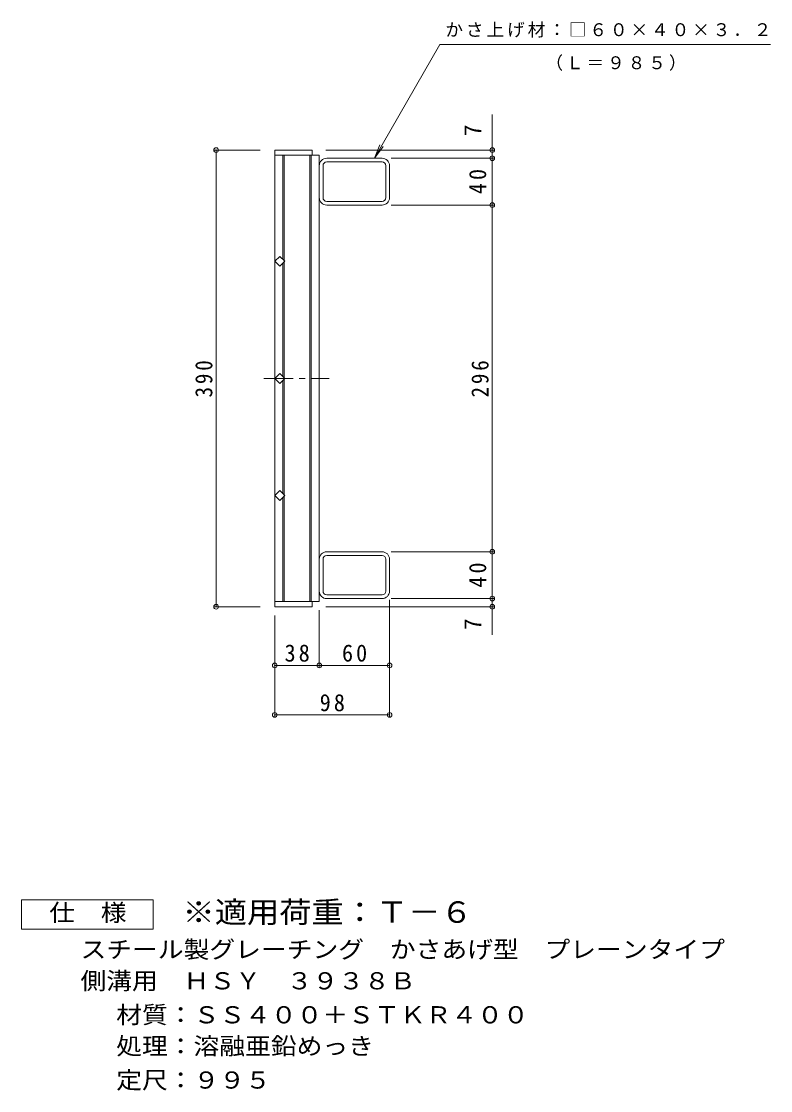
# Model space of a CAD drawing. Units: millimetres, scale not verified. Extents: x -787 to 882, y -678 to 444.
# Drawn here: x 243 to 882, y -521 to 392 of the extents above; entities that cross this region are included whole.
import ezdxf
from ezdxf.enums import TextEntityAlignment as Align

# ---------------------------------------------------------------- set-up
doc = ezdxf.new("R2010")
doc.units = ezdxf.units.MM
doc.header["$LTSCALE"] = 5
doc.header["$PDMODE"] = 32
doc.header["$PDSIZE"] = 4
doc.linetypes.add('CHAIN1', pattern=[8, 5, -1, 1, -1])
for name, color, linetype, lineweight in [('A-1_ピット', 2, 'Continuous', 9), ('A-2_蓋', 3, 'Continuous', 9), ('A-4_寸法', 7, 'Continuous', 9), ('F-4_F-4ﾚｲﾔ', 2, 'Continuous', 9)]:
    doc.layers.add(name, color=color, linetype=linetype, lineweight=lineweight)
doc.layers.add('F-5_F-5ﾚｲﾔ', color=3, linetype='Continuous')
doc.styles.add('ＭＳ ゴシック', font='')
doc.styles.get('ＭＳ ゴシック').set_extended_font_data('MS Gothic')

msp = doc.modelspace()

# ---------------------------------------------------------------- linework, layer by layer
at = {"layer": 'A-1_ピット'}
for p, q in [((550.289, 275.075), (503.089, 275.075)), ((496.689, 241.475), (496.689, 268.675)), ((499.889, 241.475), (499.889, 268.675)), ((550.289, 271.875), (503.089, 271.875)), ((553.489, 241.475), (553.489, 268.675)), ((556.689, 241.475), (556.689, 268.675)), ((503.089, 238.275), (550.289, 238.275)), ((550.289, 235.075), (503.089, 235.075)), ((550.289, -60.925), (503.089, -60.925)), ((496.689, -67.325), (496.689, -94.525)), ((499.889, -67.325), (499.889, -94.525)), ((503.089, -64.125), (550.289, -64.125)), ((553.489, -67.325), (553.489, -94.525)), ((556.689, -67.325), (556.689, -94.525)), ((550.289, -97.725), (503.089, -97.725)), ((550.289, -100.925), (503.089, -100.925))]:
    msp.add_line(p, q, dxfattribs=at)
for centre, radius, start, end in [((503.089, 268.675), 6.4, 90, 180), ((550.289, 268.675), 6.4, 0, 90), ((503.089, 268.675), 3.2, 90, 180), ((550.289, 268.675), 3.2, 0, 90), ((503.089, 241.475), 6.4, 180, 270), ((503.089, 241.475), 3.2, 180, 270), ((550.289, 241.475), 6.4, 270, 0), ((550.289, 241.475), 3.2, 270, 0), ((503.089, -67.325), 6.4, 90, 180), ((550.289, -67.325), 6.4, 0, 90), ((503.089, -67.325), 3.2, 90, 180), ((550.289, -67.325), 3.2, 0, 90), ((503.089, -94.525), 6.4, 180, 270), ((503.089, -94.525), 3.2, 180, 270), ((550.289, -94.525), 3.2, 270, 0), ((550.289, -94.525), 6.4, 270, 0)]:
    msp.add_arc(centre, radius, start, end, dxfattribs=at)
at = {"layer": 'A-2_蓋'}
for p, q in [((458.689, 282.075), (458.689, -107.925)), ((458.689, 277.575), (496.689, 277.575)), ((465.689, 277.575), (465.689, 188.561)), ((466.689, 277.575), (466.689, 87.561)), ((488.689, 277.575), (488.689, -103.425)), ((489.689, 277.575), (489.689, -103.425)), ((496.689, 277.575), (496.689, -103.425)), ((465.689, 185.59), (465.689, 88.561)), ((465.689, -11.439), (465.689, 85.59)), ((466.689, -103.425), (466.689, 86.59)), ((465.689, -103.425), (465.689, -14.41)), ((458.689, -103.425), (496.689, -103.425))]:
    msp.add_line(p, q, dxfattribs=at)
at = {"layer": 'A-2_蓋', "linetype": 'CHAIN1'}
msp.add_line((449.527, 87.075), (505.269, 87.075), dxfattribs=at)
at = {"layer": 'A-2_蓋'}
for points in [[(458.689, 282.075), (490.689, 282.075), (490.689, 277.575)], [(458.689, 87.076), (462.932, 91.318), (467.174, 87.076)], [(458.689, 87.076), (462.932, 82.833), (467.174, 87.076)], [(458.689, -107.925), (490.689, -107.925), (490.689, -103.425)]]:
    msp.add_lwpolyline(points, dxfattribs=at)
for points in [[(467.174, 187.076), (462.932, 182.833), (458.689, 187.076), (462.932, 191.318)], [(467.174, -12.924), (462.932, -8.682), (458.689, -12.924), (462.932, -17.167)]]:
    msp.add_lwpolyline(points, close=True, dxfattribs=at)
at = {"layer": 'A-4_寸法'}
for p, q in [((543.689, 275.075), (599.692, 372.075)), ((881.807, 372.075), (599.692, 372.075)), ((644.351, -131.921), (644.351, 312.541)), ((543.689, 275.075), (548.472, 286.624)), ((543.689, 275.075), (551.298, 284.992)), ((446.189, 282.075), (407.189, 282.075)), ((408.689, -107.925), (408.689, 282.075)), ((502.189, 282.075), (645.851, 282.075)), ((558.123, 275.075), (645.851, 275.075)), ((558.123, 235.075), (645.851, 235.075)), ((558.123, -60.925), (645.851, -60.925)), ((446.189, -107.925), (407.189, -107.925)), ((502.189, -107.925), (645.851, -107.925)), ((556.689, -102.025), (556.689, -201.781)), ((558.123, -100.925), (645.851, -100.925)), ((458.689, -115.425), (458.689, -201.781)), ((496.689, -110.925), (496.689, -159.425)), ((458.689, -157.925), (496.689, -157.925)), ((496.689, -157.925), (556.689, -157.925)), ((556.689, -165.425), (556.689, -159.425)), ((458.689, -200.281), (556.689, -200.281))]:
    msp.add_line(p, q, dxfattribs=at)
for p in [(408.689, 282.075), (644.351, 282.075), (644.351, 275.075), (644.351, 235.075), (644.351, -60.925), (644.351, -100.925), (408.689, -107.925), (644.351, -107.925), (458.689, -157.925), (496.689, -157.925), (556.689, -157.925), (458.689, -200.281), (556.689, -200.281)]:
    msp.add_point(p, dxfattribs=at)
at = {"layer": 'F-4_F-4ﾚｲﾔ'}
msp.add_lwpolyline([(242.527, -383.242), (242.527, -358.242), (355.027, -358.242), (355.027, -383.242)], close=True, dxfattribs=at)

# ---------------------------------------------------------------- texts
at = {"layer": 'A-4_寸法', "color": 2, "style": 'ＭＳ ゴシック'}
for p in [(639.351, 293.876), (639.351, -127.793)]:
    msp.add_text('7', height=14.66, rotation=90, dxfattribs=at).set_placement(p, align=Align.BOTTOM_LEFT)
at = {"layer": 'A-4_寸法', "char_height": 11, "attachment_point": 7, "style": 'ＭＳ ゴシック'}
for s, insert in [('\\T1.17;かさ上げ材：□６０×４０×３．２', (604.307, 378.149)), ('\\T1.17;（Ｌ＝９８５）', (689.706, 349.683))]:
    msp.add_mtext(s, dxfattribs=dict(at, insert=insert))
at = {"layer": 'A-4_寸法', "color": 2, "char_height": 14.66, "attachment_point": 7, "rotation": 90, "style": 'ＭＳ ゴシック'}
for s, insert in [('\\T1.27;\\W0.95;40', (639.351, 244.45)), ('\\T1.27;\\W0.9;390', (405.689, 70.825)), ('\\T1.27;\\W0.9;296', (641.351, 70.825)), ('\\T1.27;\\W0.95;40', (639.351, -91.55))]:
    msp.add_mtext(s, dxfattribs=dict(at, insert=insert))
at = {"layer": 'A-4_寸法', "color": 2, "char_height": 14.66, "attachment_point": 7, "style": 'ＭＳ ゴシック'}
for s, insert in [('\\T1.27;\\W0.95;38', (467.064, -154.925)), ('\\T1.27;\\W0.95;60', (516.064, -154.925)), ('\\T1.27;\\W0.95;98', (497.064, -197.281))]:
    msp.add_mtext(s, dxfattribs=dict(at, insert=insert))
at = {"layer": 'F-4_F-4ﾚｲﾔ', "style": 'ＭＳ ゴシック', "width": 1.1}
for s, p in [('仕\u3000様', (266.277, -380.742)), ('スチール製グレーチング\u3000かさあげ型\u3000プレーンタイプ', (292.941, -412.203)), ('側溝用\u3000ＨＳＹ\u3000３９３８Ｂ', (292.941, -438.991)), ('材質：ＳＳ４００＋ＳＴＫＲ４００', (323.428, -468.007)), ('処理：溶融亜鉛めっき', (323.428, -494.702)), ('定尺：９９５', (323.428, -523.718))]:
    msp.add_text(s, height=14.66, dxfattribs=at).set_placement(p, align=Align.BOTTOM_LEFT)
at = {"layer": 'F-5_F-5ﾚｲﾔ', "style": 'ＭＳ ゴシック', "width": 1.1}
msp.add_text('※適用荷重：Ｔ－６', height=18.33, dxfattribs=at).set_placement((380.027, -383.242), align=Align.BOTTOM_LEFT)

doc.saveas('drawing.dxf')
